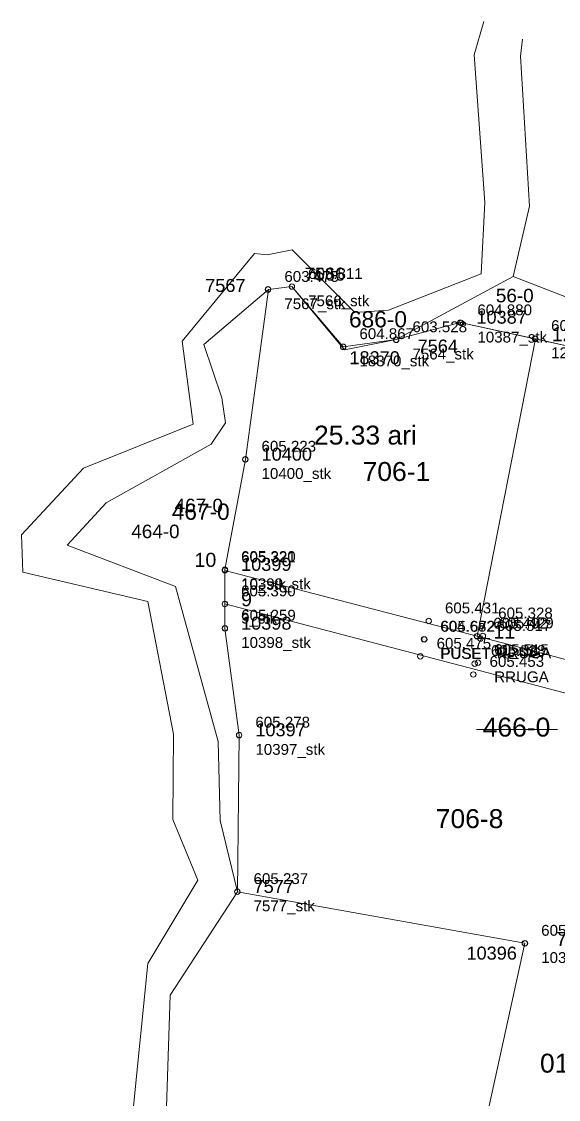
# Model space of a CAD drawing. Header units: metres. Extents: x 7508163 to 7512375, y 4694371 to 4696895.
# Drawn here: x 7508175.3 to 7508274.6, y 4696695.8 to 4696895.1 of the extents above; entities that cross this region are included whole.
import ezdxf
from ezdxf.enums import TextEntityAlignment as Align

# ---------------------------------------------------------------- set-up
doc = ezdxf.new("R2010")
doc.units = ezdxf.units.M
for name, color, linetype, lineweight in [('Matjet', 210, 'Continuous', 0), ('Ndarjet', 1, 'Continuous', 0), ('ndarjet praprake', 1, 'Continuous', 0), ('Nr-Baz', 7, 'Continuous', 0), ('Nr-Kojshi', 251, 'Continuous', 0), ('Nr-Ri nd', 1, 'Continuous', 0), ('Parc-Baz', 7, 'Continuous', 0), ('Parc-Kojshi', 251, 'Continuous', 0), ('Parc-Re', 1, 'Continuous', 0), ('Pikat Ndarjes', 1, 'Continuous', 0), ('Pikat zyrtare', 7, 'Continuous', 0)]:
    doc.layers.add(name, color=color, linetype=linetype, lineweight=lineweight)
doc.layers.add('shenime', color=7, linetype='Continuous')
doc.styles.get("Standard").update_dxf_attribs({"font": 'arial.ttf'})

# ---------------------------------------------------------------- blocks, each defined once
blk = doc.blocks.new('*U14', base_point=(7508244.61, 4696836.33, 603.53))
at = {"layer": 'Pikat zyrtare', "linetype": 'ByBlock', "lineweight": -2}
blk.add_line((7508244.61, 4696836.33, 603.53), (7508244.61, 4696836.33, 603.53), dxfattribs=at)
blk.add_circle((7508244.61, 4696836.33, 603.53), 0.5, dxfattribs=at)
at = {"layer": 'Pikat zyrtare', "linetype": 'ByBlock', "insert": (7508248.58, 4696836.34, 603.53), "char_height": 2.4, "attachment_point": 1}
blk.add_mtext('7564', dxfattribs=at)
blk = doc.blocks.new('*U15', base_point=(7508256.46, 4696839.5, 604.88))
at = {"layer": 'Pikat zyrtare', "linetype": 'ByBlock', "lineweight": -2}
blk.add_line((7508256.46, 4696839.5, 604.88), (7508256.46, 4696839.5, 604.88), dxfattribs=at)
blk.add_circle((7508256.46, 4696839.5, 604.88), 0.5, dxfattribs=at)
at = {"layer": 'Pikat zyrtare', "linetype": 'ByBlock', "insert": (7508259.46, 4696841.68, 604.88), "char_height": 2.4, "attachment_point": 1}
blk.add_mtext('10387', dxfattribs=at)
blk = doc.blocks.new('*U23', base_point=(7508268.4, 4696724.72, 605.53))
at = {"layer": 'Pikat zyrtare', "linetype": 'ByBlock', "lineweight": -2}
blk.add_line((7508268.4, 4696724.72, 605.53), (7508268.4, 4696724.72, 605.53), dxfattribs=at)
blk.add_circle((7508268.4, 4696724.72, 605.53), 0.5, dxfattribs=at)
at = {"layer": 'Pikat zyrtare', "linetype": 'ByBlock', "insert": (7508257.62, 4696724.09, 605.53), "char_height": 2.4, "attachment_point": 1}
blk.add_mtext('10396', dxfattribs=at)
blk = doc.blocks.new('*U24', base_point=(7508215.24, 4696734.24, 605.24))
at = {"layer": 'Pikat zyrtare', "linetype": 'ByBlock', "lineweight": -2}
blk.add_line((7508215.24, 4696734.24, 605.24), (7508215.24, 4696734.24, 605.24), dxfattribs=at)
blk.add_circle((7508215.24, 4696734.24, 605.24), 0.5, dxfattribs=at)
at = {"layer": 'Pikat zyrtare', "linetype": 'ByBlock', "insert": (7508218.24, 4696736.41, 605.24), "char_height": 2.4, "attachment_point": 1}
blk.add_mtext('7577', dxfattribs=at)
blk = doc.blocks.new('*U25', base_point=(7508215.57, 4696763.22, 605.28))
at = {"layer": 'Pikat zyrtare', "linetype": 'ByBlock', "lineweight": -2}
blk.add_line((7508215.57, 4696763.22, 605.28), (7508215.57, 4696763.22, 605.28), dxfattribs=at)
blk.add_circle((7508215.57, 4696763.22, 605.28), 0.5, dxfattribs=at)
at = {"layer": 'Pikat zyrtare', "linetype": 'ByBlock', "insert": (7508218.57, 4696765.39, 605.28), "char_height": 2.4, "attachment_point": 1}
blk.add_mtext('10397', dxfattribs=at)
blk = doc.blocks.new('*U26', base_point=(7508212.93, 4696782.93, 605.26))
at = {"layer": 'Pikat zyrtare', "linetype": 'ByBlock', "lineweight": -2}
blk.add_line((7508212.93, 4696782.93, 605.26), (7508212.93, 4696782.93, 605.26), dxfattribs=at)
blk.add_circle((7508212.93, 4696782.93, 605.26), 0.5, dxfattribs=at)
at = {"layer": 'Pikat zyrtare', "linetype": 'ByBlock', "insert": (7508215.93, 4696785.1, 605.26), "char_height": 2.4, "attachment_point": 1}
blk.add_mtext('10398', dxfattribs=at)
blk = doc.blocks.new('*U27', base_point=(7508212.93, 4696793.81, 605.32))
at = {"layer": 'Pikat zyrtare', "linetype": 'ByBlock', "lineweight": -2}
blk.add_line((7508212.93, 4696793.81, 605.32), (7508212.93, 4696793.81, 605.32), dxfattribs=at)
blk.add_circle((7508212.93, 4696793.81, 605.32), 0.5, dxfattribs=at)
at = {"layer": 'Pikat zyrtare', "linetype": 'ByBlock', "insert": (7508215.93, 4696795.98, 605.32), "char_height": 2.4, "attachment_point": 1}
blk.add_mtext('10399', dxfattribs=at)
blk = doc.blocks.new('*U28', base_point=(7508216.72, 4696814.18, 605.22))
at = {"layer": 'Pikat zyrtare', "linetype": 'ByBlock', "lineweight": -2}
blk.add_line((7508216.72, 4696814.18, 605.22), (7508216.72, 4696814.18, 605.22), dxfattribs=at)
blk.add_circle((7508216.72, 4696814.18, 605.22), 0.5, dxfattribs=at)
at = {"layer": 'Pikat zyrtare', "linetype": 'ByBlock', "insert": (7508219.72, 4696816.35, 605.22), "char_height": 2.4, "attachment_point": 1}
blk.add_mtext('10400', dxfattribs=at)
blk = doc.blocks.new('*U29', base_point=(7508220.91, 4696845.63, 603.48))
at = {"layer": 'Pikat zyrtare', "linetype": 'ByBlock', "lineweight": -2}
blk.add_line((7508220.91, 4696845.63, 603.48), (7508220.91, 4696845.63, 603.48), dxfattribs=at)
blk.add_circle((7508220.91, 4696845.63, 603.48), 0.5, dxfattribs=at)
at = {"layer": 'Pikat zyrtare', "linetype": 'ByBlock', "insert": (7508209.29, 4696847.55, 603.48), "char_height": 2.4, "attachment_point": 1}
blk.add_mtext('7567', dxfattribs=at)
blk = doc.blocks.new('*U30', base_point=(7508225.34, 4696846.14, 603.81))
at = {"layer": 'Pikat zyrtare', "linetype": 'ByBlock', "lineweight": -2}
blk.add_line((7508225.34, 4696846.14, 603.81), (7508225.34, 4696846.14, 603.81), dxfattribs=at)
blk.add_circle((7508225.34, 4696846.14, 603.81), 0.5, dxfattribs=at)
at = {"layer": 'Pikat zyrtare', "linetype": 'ByBlock', "insert": (7508227.71, 4696849.65, 603.81), "char_height": 2.4, "attachment_point": 1}
blk.add_mtext('7566', dxfattribs=at)
blk = doc.blocks.new('*U31', base_point=(7508234.81, 4696834.99, 604.87))
at = {"layer": 'Pikat zyrtare', "linetype": 'ByBlock', "lineweight": -2}
blk.add_line((7508234.81, 4696834.99, 604.87), (7508234.81, 4696834.99, 604.87), dxfattribs=at)
blk.add_circle((7508234.81, 4696834.99, 604.87), 0.5, dxfattribs=at)
at = {"layer": 'Pikat zyrtare', "linetype": 'ByBlock', "insert": (7508235.97, 4696834.19, 604.87), "char_height": 2.4, "attachment_point": 1}
blk.add_mtext('18370', dxfattribs=at)
blk = doc.blocks.new('*U38', base_point=(7508276.62, 4696722.95, 605.87))
at = {"layer": 'Pikat Ndarjes', "linetype": 'ByBlock', "lineweight": -2}
blk.add_line((7508276.62, 4696722.95, 605.87), (7508276.62, 4696722.95, 605.87), dxfattribs=at)
blk.add_circle((7508276.62, 4696722.95, 605.87), 0.5, dxfattribs=at)
at = {"layer": 'Pikat Ndarjes', "linetype": 'ByBlock', "insert": (7508274.21, 4696726.81, 605.87), "char_height": 2.6, "attachment_point": 1}
blk.add_mtext('7', dxfattribs=at)
blk = doc.blocks.new('*U40', base_point=(7508212.93, 4696787.47, 605.39))
at = {"layer": 'Pikat Ndarjes', "linetype": 'ByBlock', "lineweight": -2}
blk.add_line((7508212.93, 4696787.47, 605.39), (7508212.93, 4696787.47, 605.39), dxfattribs=at)
blk.add_circle((7508212.93, 4696787.47, 605.39), 0.5, dxfattribs=at)
at = {"layer": 'Pikat Ndarjes', "linetype": 'ByBlock', "insert": (7508215.93, 4696789.64, 605.39), "char_height": 2.6, "attachment_point": 1}
blk.add_mtext('9', dxfattribs=at)
blk = doc.blocks.new('*U41', base_point=(7508212.93, 4696793.67, 605.32))
at = {"layer": 'Pikat Ndarjes', "linetype": 'ByBlock', "lineweight": -2}
blk.add_line((7508212.93, 4696793.67, 605.32), (7508212.93, 4696793.67, 605.32), dxfattribs=at)
blk.add_circle((7508212.93, 4696793.67, 605.32), 0.5, dxfattribs=at)
at = {"layer": 'Pikat Ndarjes', "linetype": 'ByBlock', "insert": (7508207.31, 4696796.91, 605.32), "char_height": 2.6, "attachment_point": 1}
blk.add_mtext('10', dxfattribs=at)
blk = doc.blocks.new('*U42', base_point=(7508259.59, 4696781.47, 605.49))
at = {"layer": 'Pikat Ndarjes', "linetype": 'ByBlock', "lineweight": -2}
blk.add_line((7508259.59, 4696781.47, 605.49), (7508259.59, 4696781.47, 605.49), dxfattribs=at)
blk.add_circle((7508259.59, 4696781.47, 605.49), 0.5, dxfattribs=at)
at = {"layer": 'Pikat Ndarjes', "linetype": 'ByBlock', "insert": (7508262.59, 4696783.65, 605.49), "char_height": 2.6, "attachment_point": 1}
blk.add_mtext('11', dxfattribs=at)
blk = doc.blocks.new('*U43', base_point=(7508270.38, 4696836.46, 607.03))
at = {"layer": 'Pikat Ndarjes', "linetype": 'ByBlock', "lineweight": -2}
blk.add_line((7508270.38, 4696836.46, 607.03), (7508270.38, 4696836.46, 607.03), dxfattribs=at)
blk.add_circle((7508270.38, 4696836.46, 607.03), 0.5, dxfattribs=at)
at = {"layer": 'Pikat Ndarjes', "linetype": 'ByBlock', "insert": (7508273.38, 4696838.63, 607.03), "char_height": 2.6, "attachment_point": 1}
blk.add_mtext('12', dxfattribs=at)
blk = doc.blocks.new('*U50', base_point=(7508249.84, 4696780.9, 605.67))
at = {"layer": 'Matjet', "linetype": 'ByBlock', "lineweight": -2}
blk.add_line((7508249.84, 4696780.9, 605.67), (7508249.84, 4696780.9, 605.67), dxfattribs=at)
blk.add_circle((7508249.84, 4696780.9, 605.67), 0.5, dxfattribs=at)
at = {"layer": 'Matjet', "linetype": 'ByBlock', "char_height": 2}
for s, insert, attachment_point in [('605.672', (7508252.84, 4696783.3, 605.67), 4), ('PUSET', (7508252.84, 4696779.27, 605.67), 1)]:
    blk.add_mtext(s, dxfattribs=dict(at, insert=insert, attachment_point=attachment_point))
blk = doc.blocks.new('*U51', base_point=(7508249.76, 4696780.93, 604.68))
at = {"layer": 'Matjet', "linetype": 'ByBlock', "lineweight": -2}
blk.add_line((7508249.76, 4696780.93, 604.68), (7508249.76, 4696780.93, 604.68), dxfattribs=at)
blk.add_circle((7508249.76, 4696780.93, 604.68), 0.5, dxfattribs=at)
at = {"layer": 'Matjet', "linetype": 'ByBlock', "char_height": 2}
for s, insert, attachment_point in [('604.682', (7508252.76, 4696783.33, 604.68), 4), ('PUSET', (7508252.76, 4696779.31, 604.68), 1)]:
    blk.add_mtext(s, dxfattribs=dict(at, insert=insert, attachment_point=attachment_point))
blk = doc.blocks.new('*U52', base_point=(7508249.095, 4696777.767, 605.475))
at = {"layer": 'Matjet', "linetype": 'ByBlock', "lineweight": -2}
blk.add_line((7508249.095, 4696777.767, 605.475), (7508249.095, 4696777.767, 605.475), dxfattribs=at)
blk.add_circle((7508249.095, 4696777.767, 605.475), 0.5, dxfattribs=at)
at = {"layer": 'Matjet', "linetype": 'ByBlock', "insert": (7508252.095, 4696780.167, 605.475), "char_height": 2, "attachment_point": 4}
blk.add_mtext('605.475', dxfattribs=at)
blk = doc.blocks.new('*U53', base_point=(7508250.639, 4696784.302, 605.431))
at = {"layer": 'Matjet', "linetype": 'ByBlock', "lineweight": -2}
blk.add_line((7508250.639, 4696784.302, 605.431), (7508250.639, 4696784.302, 605.431), dxfattribs=at)
blk.add_circle((7508250.639, 4696784.302, 605.431), 0.5, dxfattribs=at)
at = {"layer": 'Matjet', "linetype": 'ByBlock', "insert": (7508253.639, 4696786.702, 605.431), "char_height": 2, "attachment_point": 4}
blk.add_mtext('605.431', dxfattribs=at)
blk = doc.blocks.new('*U54', base_point=(7508260.2, 4696781.05, 605.52))
at = {"layer": 'Matjet', "linetype": 'ByBlock', "lineweight": -2}
blk.add_line((7508260.2, 4696781.05, 605.52), (7508260.2, 4696781.05, 605.52), dxfattribs=at)
blk.add_circle((7508260.2, 4696781.05, 605.52), 0.5, dxfattribs=at)
at = {"layer": 'Matjet', "linetype": 'ByBlock', "char_height": 2}
for s, insert, attachment_point in [('605.517', (7508263.2, 4696783.45, 605.52), 4), ('RRUGA', (7508263.2, 4696779.43, 605.52), 1)]:
    blk.add_mtext(s, dxfattribs=dict(at, insert=insert, attachment_point=attachment_point))
blk = doc.blocks.new('*U55', base_point=(7508260.651, 4696781.532, 605.429))
at = {"layer": 'Matjet', "linetype": 'ByBlock', "lineweight": -2}
blk.add_line((7508260.651, 4696781.532, 605.429), (7508260.651, 4696781.532, 605.429), dxfattribs=at)
blk.add_circle((7508260.651, 4696781.532, 605.429), 0.5, dxfattribs=at)
at = {"layer": 'Matjet', "linetype": 'ByBlock', "insert": (7508263.651, 4696783.932, 605.429), "char_height": 2, "attachment_point": 4}
blk.add_mtext('605.429', dxfattribs=at)
blk = doc.blocks.new('*U56', base_point=(7508260.482, 4696783.368, 605.328))
at = {"layer": 'Matjet', "linetype": 'ByBlock', "lineweight": -2}
blk.add_line((7508260.482, 4696783.368, 605.328), (7508260.482, 4696783.368, 605.328), dxfattribs=at)
blk.add_circle((7508260.482, 4696783.368, 605.328), 0.5, dxfattribs=at)
at = {"layer": 'Matjet', "linetype": 'ByBlock', "insert": (7508263.482, 4696785.768, 605.328), "char_height": 2, "attachment_point": 4}
blk.add_mtext('605.328', dxfattribs=at)
blk = doc.blocks.new('*U57', base_point=(7508259.141, 4696776.412, 605.528))
at = {"layer": 'Matjet', "linetype": 'ByBlock', "lineweight": -2}
blk.add_line((7508259.141, 4696776.412, 605.528), (7508259.141, 4696776.412, 605.528), dxfattribs=at)
blk.add_circle((7508259.141, 4696776.412, 605.528), 0.5, dxfattribs=at)
at = {"layer": 'Matjet', "linetype": 'ByBlock', "insert": (7508262.141, 4696778.812, 605.528), "char_height": 2, "attachment_point": 4}
blk.add_mtext('605.528', dxfattribs=at)
blk = doc.blocks.new('*U58', base_point=(7508258.892, 4696774.406, 605.453))
at = {"layer": 'Matjet', "linetype": 'ByBlock', "lineweight": -2}
blk.add_line((7508258.892, 4696774.406, 605.453), (7508258.892, 4696774.406, 605.453), dxfattribs=at)
blk.add_circle((7508258.892, 4696774.406, 605.453), 0.5, dxfattribs=at)
at = {"layer": 'Matjet', "linetype": 'ByBlock', "insert": (7508261.892, 4696776.806, 605.453), "char_height": 2, "attachment_point": 4}
blk.add_mtext('605.453', dxfattribs=at)
blk = doc.blocks.new('*U59', base_point=(7508259.75, 4696776.6, 605.51))
at = {"layer": 'Matjet', "linetype": 'ByBlock', "lineweight": -2}
blk.add_line((7508259.75, 4696776.6, 605.51), (7508259.75, 4696776.6, 605.51), dxfattribs=at)
blk.add_circle((7508259.75, 4696776.6, 605.51), 0.5, dxfattribs=at)
at = {"layer": 'Matjet', "linetype": 'ByBlock', "char_height": 2}
for s, insert, attachment_point in [('605.515', (7508262.75, 4696779, 605.51), 4), ('RRUGA', (7508262.75, 4696774.98, 605.51), 1)]:
    blk.add_mtext(s, dxfattribs=dict(at, insert=insert, attachment_point=attachment_point))
blk = doc.blocks.new('*U134', base_point=(7508268.44, 4696724.69, 605.53))
at = {"layer": 'Matjet', "linetype": 'ByBlock', "lineweight": -2}
blk.add_line((7508268.44, 4696724.69, 605.53), (7508268.44, 4696724.69, 605.53), dxfattribs=at)
blk.add_circle((7508268.44, 4696724.69, 605.53), 0.5, dxfattribs=at)
at = {"layer": 'Matjet', "linetype": 'ByBlock', "char_height": 2}
for s, insert, attachment_point in [('605.530', (7508271.44, 4696727.09, 605.53), 4), ('10396_stk', (7508271.44, 4696723.07, 605.53), 1)]:
    blk.add_mtext(s, dxfattribs=dict(at, insert=insert, attachment_point=attachment_point))
blk = doc.blocks.new('*U136', base_point=(7508215.24, 4696734.25, 605.24))
at = {"layer": 'Matjet', "linetype": 'ByBlock', "lineweight": -2}
blk.add_line((7508215.24, 4696734.25, 605.24), (7508215.24, 4696734.25, 605.24), dxfattribs=at)
blk.add_circle((7508215.24, 4696734.25, 605.24), 0.5, dxfattribs=at)
at = {"layer": 'Matjet', "linetype": 'ByBlock', "char_height": 2}
for s, insert, attachment_point in [('605.237', (7508218.24, 4696736.65, 605.24), 4), ('7577_stk', (7508218.24, 4696732.63, 605.24), 1)]:
    blk.add_mtext(s, dxfattribs=dict(at, insert=insert, attachment_point=attachment_point))
blk = doc.blocks.new('*U137', base_point=(7508215.58, 4696763.18, 605.28))
at = {"layer": 'Matjet', "linetype": 'ByBlock', "lineweight": -2}
blk.add_line((7508215.58, 4696763.18, 605.28), (7508215.58, 4696763.18, 605.28), dxfattribs=at)
blk.add_circle((7508215.58, 4696763.18, 605.28), 0.5, dxfattribs=at)
at = {"layer": 'Matjet', "linetype": 'ByBlock', "char_height": 2}
for s, insert, attachment_point in [('605.278', (7508218.58, 4696765.58, 605.28), 4), ('10397_stk', (7508218.58, 4696761.56, 605.28), 1)]:
    blk.add_mtext(s, dxfattribs=dict(at, insert=insert, attachment_point=attachment_point))
blk = doc.blocks.new('*U138', base_point=(7508212.95, 4696782.96, 605.26))
at = {"layer": 'Matjet', "linetype": 'ByBlock', "lineweight": -2}
blk.add_line((7508212.95, 4696782.96, 605.26), (7508212.95, 4696782.96, 605.26), dxfattribs=at)
blk.add_circle((7508212.95, 4696782.96, 605.26), 0.5, dxfattribs=at)
at = {"layer": 'Matjet', "linetype": 'ByBlock', "char_height": 2}
for s, insert, attachment_point in [('605.259', (7508215.95, 4696785.36, 605.26), 4), ('10398_stk', (7508215.95, 4696781.33, 605.26), 1)]:
    blk.add_mtext(s, dxfattribs=dict(at, insert=insert, attachment_point=attachment_point))
blk = doc.blocks.new('*U139', base_point=(7508212.93, 4696787.46, 605.39))
at = {"layer": 'Matjet', "linetype": 'ByBlock', "lineweight": -2}
blk.add_line((7508212.93, 4696787.46, 605.39), (7508212.93, 4696787.46, 605.39), dxfattribs=at)
blk.add_circle((7508212.93, 4696787.46, 605.39), 0.5, dxfattribs=at)
at = {"layer": 'Matjet', "linetype": 'ByBlock', "char_height": 2}
for s, insert, attachment_point in [('605.390', (7508215.93, 4696789.86, 605.39), 4), ('9_stk', (7508215.93, 4696785.84, 605.39), 1)]:
    blk.add_mtext(s, dxfattribs=dict(at, insert=insert, attachment_point=attachment_point))
blk = doc.blocks.new('*U140', base_point=(7508212.96, 4696793.71, 605.32))
at = {"layer": 'Matjet', "linetype": 'ByBlock', "lineweight": -2}
blk.add_line((7508212.96, 4696793.71, 605.32), (7508212.96, 4696793.71, 605.32), dxfattribs=at)
blk.add_circle((7508212.96, 4696793.71, 605.32), 0.5, dxfattribs=at)
at = {"layer": 'Matjet', "linetype": 'ByBlock', "char_height": 2}
for s, insert, attachment_point in [('605.321', (7508215.96, 4696796.11, 605.32), 4), ('10_stk', (7508215.96, 4696792.08, 605.32), 1)]:
    blk.add_mtext(s, dxfattribs=dict(at, insert=insert, attachment_point=attachment_point))
blk = doc.blocks.new('*U141', base_point=(7508212.93, 4696793.81, 605.32))
at = {"layer": 'Matjet', "linetype": 'ByBlock', "lineweight": -2}
blk.add_line((7508212.93, 4696793.81, 605.32), (7508212.93, 4696793.81, 605.32), dxfattribs=at)
blk.add_circle((7508212.93, 4696793.81, 605.32), 0.5, dxfattribs=at)
at = {"layer": 'Matjet', "linetype": 'ByBlock', "char_height": 2}
for s, insert, attachment_point in [('605.320', (7508215.93, 4696796.21, 605.32), 4), ('10399_stk', (7508215.93, 4696792.19, 605.32), 1)]:
    blk.add_mtext(s, dxfattribs=dict(at, insert=insert, attachment_point=attachment_point))
blk = doc.blocks.new('*U142', base_point=(7508216.71, 4696814.2, 605.22))
at = {"layer": 'Matjet', "linetype": 'ByBlock', "lineweight": -2}
blk.add_line((7508216.71, 4696814.2, 605.22), (7508216.71, 4696814.2, 605.22), dxfattribs=at)
blk.add_circle((7508216.71, 4696814.2, 605.22), 0.5, dxfattribs=at)
at = {"layer": 'Matjet', "linetype": 'ByBlock', "char_height": 2}
for s, insert, attachment_point in [('605.223', (7508219.71, 4696816.6, 605.22), 4), ('10400_stk', (7508219.71, 4696812.58, 605.22), 1)]:
    blk.add_mtext(s, dxfattribs=dict(at, insert=insert, attachment_point=attachment_point))
blk = doc.blocks.new('*U143', base_point=(7508220.94, 4696845.59, 603.48))
at = {"layer": 'Matjet', "linetype": 'ByBlock', "lineweight": -2}
blk.add_line((7508220.94, 4696845.59, 603.48), (7508220.94, 4696845.59, 603.48), dxfattribs=at)
blk.add_circle((7508220.94, 4696845.59, 603.48), 0.5, dxfattribs=at)
at = {"layer": 'Matjet', "linetype": 'ByBlock', "char_height": 2}
for s, insert, attachment_point in [('603.475', (7508223.94, 4696848, 603.48), 4), ('7567_stk', (7508223.94, 4696843.97, 603.48), 1)]:
    blk.add_mtext(s, dxfattribs=dict(at, insert=insert, attachment_point=attachment_point))
blk = doc.blocks.new('*U144', base_point=(7508225.33, 4696846.14, 603.81))
at = {"layer": 'Matjet', "linetype": 'ByBlock', "lineweight": -2}
blk.add_line((7508225.33, 4696846.14, 603.81), (7508225.33, 4696846.14, 603.81), dxfattribs=at)
blk.add_circle((7508225.33, 4696846.14, 603.81), 0.5, dxfattribs=at)
at = {"layer": 'Matjet', "linetype": 'ByBlock', "char_height": 2}
for s, insert, attachment_point in [('603.811', (7508228.33, 4696848.54, 603.81), 4), ('7566_stk', (7508228.33, 4696844.52, 603.81), 1)]:
    blk.add_mtext(s, dxfattribs=dict(at, insert=insert, attachment_point=attachment_point))
blk = doc.blocks.new('*U145', base_point=(7508234.82, 4696835.01, 604.87))
at = {"layer": 'Matjet', "linetype": 'ByBlock', "lineweight": -2}
blk.add_line((7508234.82, 4696835.01, 604.87), (7508234.82, 4696835.01, 604.87), dxfattribs=at)
blk.add_circle((7508234.82, 4696835.01, 604.87), 0.5, dxfattribs=at)
at = {"layer": 'Matjet', "linetype": 'ByBlock', "char_height": 2}
for s, insert, attachment_point in [('604.867', (7508237.82, 4696837.42, 604.87), 4), ('18370_stk', (7508237.82, 4696833.39, 604.87), 1)]:
    blk.add_mtext(s, dxfattribs=dict(at, insert=insert, attachment_point=attachment_point))
blk = doc.blocks.new('*U146', base_point=(7508244.63, 4696836.29, 603.53))
at = {"layer": 'Matjet', "linetype": 'ByBlock', "lineweight": -2}
blk.add_line((7508244.63, 4696836.29, 603.53), (7508244.63, 4696836.29, 603.53), dxfattribs=at)
blk.add_circle((7508244.63, 4696836.29, 603.53), 0.5, dxfattribs=at)
at = {"layer": 'Matjet', "linetype": 'ByBlock', "char_height": 2}
for s, insert, attachment_point in [('603.528', (7508247.63, 4696838.69, 603.53), 4), ('7564_stk', (7508247.63, 4696834.67, 603.53), 1)]:
    blk.add_mtext(s, dxfattribs=dict(at, insert=insert, attachment_point=attachment_point))
blk = doc.blocks.new('*U147', base_point=(7508256.64, 4696839.42, 604.88))
at = {"layer": 'Matjet', "linetype": 'ByBlock', "lineweight": -2}
blk.add_line((7508256.64, 4696839.42, 604.88), (7508256.64, 4696839.42, 604.88), dxfattribs=at)
blk.add_circle((7508256.64, 4696839.42, 604.88), 0.5, dxfattribs=at)
at = {"layer": 'Matjet', "linetype": 'ByBlock', "char_height": 2}
for s, insert, attachment_point in [('604.880', (7508259.64, 4696841.82, 604.88), 4), ('10387_stk', (7508259.64, 4696837.8, 604.88), 1)]:
    blk.add_mtext(s, dxfattribs=dict(at, insert=insert, attachment_point=attachment_point))
blk = doc.blocks.new('*U148', base_point=(7508270.28, 4696836.52, 607.03))
at = {"layer": 'Matjet', "linetype": 'ByBlock', "lineweight": -2}
blk.add_line((7508270.28, 4696836.52, 607.03), (7508270.28, 4696836.52, 607.03), dxfattribs=at)
blk.add_circle((7508270.28, 4696836.52, 607.03), 0.5, dxfattribs=at)
at = {"layer": 'Matjet', "linetype": 'ByBlock', "char_height": 2}
for s, insert, attachment_point in [('607.026', (7508273.28, 4696838.92, 607.03), 4), ('12_stk', (7508273.28, 4696834.89, 607.03), 1)]:
    blk.add_mtext(s, dxfattribs=dict(at, insert=insert, attachment_point=attachment_point))
blk = doc.blocks.new('*U160', base_point=(7508259.57, 4696781.49, 605.49))
at = {"layer": 'Matjet', "linetype": 'ByBlock', "lineweight": -2}
blk.add_line((7508259.57, 4696781.49, 605.49), (7508259.57, 4696781.49, 605.49), dxfattribs=at)
blk.add_circle((7508259.57, 4696781.49, 605.49), 0.5, dxfattribs=at)
at = {"layer": 'Matjet', "linetype": 'ByBlock', "char_height": 2}
for s, insert, attachment_point in [('605.492', (7508262.57, 4696783.89, 605.49), 4), ('11_stk', (7508262.57, 4696779.87, 605.49), 1)]:
    blk.add_mtext(s, dxfattribs=dict(at, insert=insert, attachment_point=attachment_point))

msp = doc.modelspace()

# ---------------------------------------------------------------- linework, layer by layer
at = {"layer": 'Ndarjet'}
for points in [[(7508270.38, 4696836.46), (7508259.59, 4696781.47)], [(7508212.93, 4696793.67), (7508259.59, 4696781.47), (7508281.81, 4696775.66), (7508302.84, 4696770.14), (7508356.17, 4696756.13)], [(7508212.93, 4696787.47), (7508285.85, 4696768.4), (7508339.96, 4696754.18), (7508354.5, 4696750.36)]]:
    msp.add_lwpolyline(points, dxfattribs=at)
at = {"layer": 'ndarjet praprake', "color": 1}
for points in [[(7508212.93, 4696793.67), (7508212.93, 4696793.81), (7508216.72, 4696814.18), (7508220.98, 4696845.63), (7508225.34, 4696846.14), (7508235.08, 4696834.43), (7508244.61, 4696836.33), (7508256.46, 4696839.5), (7508270.38, 4696836.46), (7508259.59, 4696781.47), (7508212.93, 4696793.67)], [(7508302.84, 4696770.14), (7508281.81, 4696775.66), (7508259.59, 4696781.47), (7508270.38, 4696836.46), (7508277.53, 4696834.89), (7508313.78, 4696824.11), (7508302.84, 4696770.14)]]:
    msp.add_lwpolyline(points, dxfattribs=at)
at = {"layer": 'ndarjet praprake', "color": 1, "linetype": 'Continuous', "flags": 128}
msp.add_lwpolyline([(7508343.08, 4696711.55), (7508276.62, 4696722.95), (7508285.85, 4696768.4), (7508212.93, 4696787.47), (7508212.93, 4696782.93), (7508215.57, 4696763.22), (7508215.24, 4696734.24), (7508268.4, 4696724.72), (7508243.88, 4696612.83), (7508250.13, 4696614.15), (7508259.21, 4696614.9), (7508259.39, 4696616.03), (7508269.7, 4696615.56), (7508265.29, 4696587.62), (7508282.82, 4696586.17), (7508294.36, 4696610.33), (7508302.95, 4696636.18), (7508314.9, 4696663.25), (7508324.65, 4696675.79), (7508341.83, 4696703.51), (7508342.42, 4696709.34), (7508343.08, 4696711.55)], dxfattribs=at)
at = {"layer": 'Parc-Baz', "flags": 128}
for points in [[(7508243.88, 4696612.83), (7508268.4, 4696724.72), (7508215.24, 4696734.24), (7508215.57, 4696763.22), (7508212.93, 4696782.93), (7508212.93, 4696793.81), (7508216.72, 4696814.18), (7508220.98, 4696845.63), (7508225.34, 4696846.14), (7508234.81, 4696834.99), (7508244.61, 4696836.33)], [(7508244.61, 4696836.33), (7508256.46, 4696839.5), (7508277.53, 4696834.89), (7508321.19, 4696821.9), (7508311.45, 4696772.12), (7508300.46, 4696717.32), (7508342.42, 4696709.34), (7508341.83, 4696703.51), (7508324.65, 4696675.79)]]:
    msp.add_lwpolyline(points, dxfattribs=at)
at = {"layer": 'Parc-Kojshi'}
for points in [[(7508196.06, 4696694.61), (7508198.69, 4696720.98), (7508207.91, 4696736.4), (7508203.3, 4696747.6), (7508203.46, 4696763.37), (7508198.68, 4696787.91), (7508175.56, 4696793.34), (7508175.33, 4696800.26), (7508186.77, 4696812.54), (7508207.1, 4696820.72), (7508205.02, 4696836.06), (7508218.43, 4696852.23), (7508220.74, 4696851.99), (7508225.37, 4696852.92), (7508236.95, 4696841.34), (7508243.19, 4696841.8), (7508260.32, 4696848.51), (7508261.02, 4696861.71), (7508259.05, 4696888.99), (7508260.84, 4696895.15)], [(7508268.01, 4696891.9), (7508267.59, 4696888.73), (7508269.28, 4696861), (7508266.24, 4696847.98), (7508244.61, 4696836.33), (7508234.81, 4696834.99), (7508225.34, 4696846.14), (7508220.98, 4696845.63), (7508209.07, 4696835.43), (7508212.36, 4696825.58), (7508213.02, 4696820.96), (7508210.38, 4696817.01), (7508190.95, 4696806.13), (7508183.79, 4696798.33), (7508203.81, 4696790.66), (7508211.71, 4696762.05), (7508212.04, 4696747.42), (7508215.24, 4696734.24), (7508202.82, 4696715.11), (7508202.05, 4696692.56)]]:
    msp.add_lwpolyline(points, dxfattribs=at)
for points in [[(7508266.24, 4696847.98), (7508295.35, 4696836.73), (7508323.27, 4696828.46), (7508376.38, 4696811.51), (7508378.46, 4696813.19), (7508376.18, 4696803.42), (7508321.19, 4696821.9), (7508277.53, 4696834.89), (7508256.46, 4696839.5), (7508244.61, 4696836.33), (7508266.24, 4696847.98)], [(7508215.24, 4696734.24), (7508268.4, 4696724.72), (7508243.88, 4696612.83), (7508237.62, 4696611.52), (7508199.08, 4696611.84), (7508191.17, 4696626.02), (7508195.79, 4696646.42), (7508192.66, 4696653.31), (7508202.05, 4696692.56), (7508202.82, 4696715.11), (7508215.24, 4696734.24)]]:
    msp.add_lwpolyline(points, close=True, dxfattribs=at)
at = {"layer": 'Parc-Re', "flags": 128}
for points in [[(7508243.88, 4696612.83), (7508268.4, 4696724.72), (7508215.24, 4696734.24), (7508215.57, 4696763.22), (7508212.93, 4696782.93), (7508212.93, 4696793.81), (7508216.72, 4696814.18), (7508220.98, 4696845.63), (7508225.34, 4696846.14), (7508234.81, 4696834.99), (7508244.61, 4696836.33), (7508256.46, 4696839.5), (7508277.53, 4696834.89), (7508321.19, 4696821.9), (7508376.18, 4696803.42), (7508360.2, 4696770.03), (7508349.88, 4696734.42), (7508342.42, 4696709.34), (7508341.83, 4696703.51), (7508324.65, 4696675.79)], [(7508259.49, 4696764.27), (7508274.43, 4696764.27)]]:
    msp.add_lwpolyline(points, dxfattribs=at)

# ---------------------------------------------------------------- block references
at = {"layer": 'Matjet'}
for name, p in [('*U144', (7508225.33, 4696846.14, 603.81)), ('*U143', (7508220.94, 4696845.59, 603.48)), ('*U147', (7508256.64, 4696839.42, 604.88)), ('*U146', (7508244.63, 4696836.29, 603.53)), ('*U148', (7508270.28, 4696836.52, 607.03)), ('*U145', (7508234.82, 4696835.01, 604.87)), ('*U142', (7508216.71, 4696814.2, 605.22)), ('*U141', (7508212.93, 4696793.81, 605.32)), ('*U140', (7508212.96, 4696793.71, 605.32)), ('*U139', (7508212.93, 4696787.46, 605.39)), ('*U53', (7508250.64, 4696784.3, 605.43)), ('*U138', (7508212.95, 4696782.96, 605.26)), ('*U56', (7508260.48, 4696783.37, 605.33)), ('*U51', (7508249.76, 4696780.93, 604.68)), ('*U50', (7508249.84, 4696780.9, 605.67)), ('*U160', (7508259.57, 4696781.49, 605.49)), ('*U54', (7508260.2, 4696781.05, 605.52)), ('*U55', (7508260.65, 4696781.53, 605.43)), ('*U52', (7508249.09, 4696777.77, 605.48)), ('*U57', (7508259.14, 4696776.41, 605.53)), ('*U59', (7508259.75, 4696776.6, 605.51)), ('*U58', (7508258.89, 4696774.41, 605.45)), ('*U137', (7508215.58, 4696763.18, 605.28)), ('*U136', (7508215.24, 4696734.25, 605.24)), ('*U134', (7508268.44, 4696724.69, 605.53))]:
    msp.add_blockref(name, p, dxfattribs=at)
at = {"layer": 'Pikat Ndarjes'}
for name, p in [('*U43', (7508270.38, 4696836.46, 607.03)), ('*U41', (7508212.93, 4696793.67, 605.32)), ('*U40', (7508212.93, 4696787.47, 605.39)), ('*U42', (7508259.59, 4696781.47, 605.49)), ('*U38', (7508276.62, 4696722.95, 605.87))]:
    msp.add_blockref(name, p, dxfattribs=at)
at = {"layer": 'Pikat zyrtare'}
for name, p in [('*U30', (7508225.34, 4696846.14, 603.81)), ('*U29', (7508220.91, 4696845.63, 603.48)), ('*U15', (7508256.46, 4696839.5, 604.88)), ('*U14', (7508244.61, 4696836.33, 603.53)), ('*U31', (7508234.81, 4696834.99, 604.87)), ('*U28', (7508216.72, 4696814.18, 605.22)), ('*U27', (7508212.93, 4696793.81, 605.32)), ('*U26', (7508212.93, 4696782.93, 605.26)), ('*U25', (7508215.57, 4696763.22, 605.28)), ('*U24', (7508215.24, 4696734.24, 605.24)), ('*U23', (7508268.4, 4696724.72, 605.53))]:
    msp.add_blockref(name, p, dxfattribs=at)

# ---------------------------------------------------------------- texts
at = {"layer": 'Nr-Baz'}
msp.add_text('466-0', height=3.5, dxfattribs=at).set_placement((7508260.62, 4696762.93))
at = {"layer": 'Nr-Kojshi'}
for s, p in [('686-0', (7508235.89, 4696838.6)), ('467-0', (7508203.1, 4696803.02))]:
    msp.add_text(s, height=3, dxfattribs=at).set_placement(p)
at = {"layer": 'Nr-Ri nd'}
for s, p in [('706-1', (7508238.41, 4696810.2)), ('706-8', (7508251.94, 4696746.01))]:
    msp.add_text(s, height=3.5, dxfattribs=at).set_placement(p)
at = {"layer": 'shenime', "color": 5}
for s, p in [('56-0', (7508266.55, 4696844.48)), ('467-0', (7508208.11, 4696805.67))]:
    msp.add_text(s, height=2.5, dxfattribs=at).set_placement(p, align=Align.MIDDLE_CENTER)
at = {"layer": 'shenime', "color": 6}
msp.add_text('25.33 ari', height=3.5, dxfattribs=at).set_placement((7508229.42, 4696816.93))
for s, height, p in [('464-0', 2.5, (7508200.09, 4696800.87)), ('01.05.46ha', 3.5, (7508283.45, 4696702.54))]:
    msp.add_text(s, height=height, dxfattribs=at).set_placement(p, align=Align.MIDDLE_CENTER)

doc.saveas('drawing.dxf')
